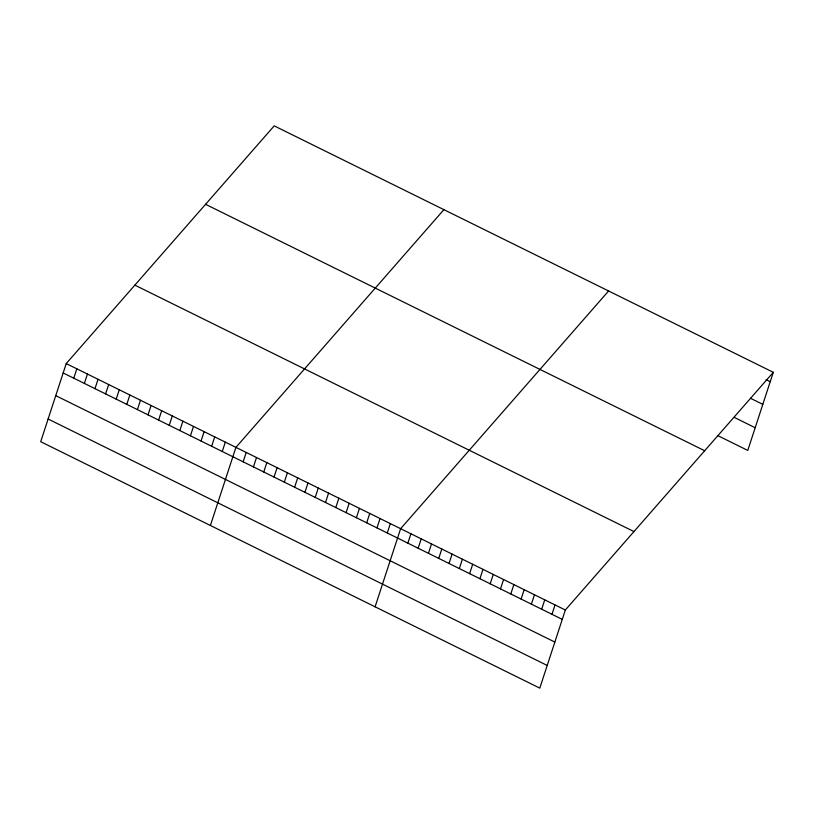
<?xml version="1.0" encoding="UTF-8"?>
<svg xmlns="http://www.w3.org/2000/svg" width="814" height="814" viewBox="0 0 814 814"><rect width="100%" height="100%" fill="white"/><g stroke="black" fill="none" stroke-linecap="round" stroke-linejoin="round"><path stroke-width="1.22" d="M66.229 363.583L40.7 441.697L539.794 688.135L565.333 610.012L773.3 372.303L274.206 125.865L66.229 363.583L565.333 610.012M73.779 378.195L76.842 368.823M84.381 383.425L87.444 374.053M94.984 388.665L98.046 379.293M105.596 393.905L108.659 384.534M116.199 399.135L119.261 389.764M126.801 404.375L129.864 395.004M137.413 409.615L140.476 400.244M148.016 414.845L151.078 405.474M158.618 420.085L161.681 410.714M169.231 425.325L172.293 415.954M179.833 430.555L182.896 421.184M190.435 435.795L193.498 426.424M201.048 441.035L204.111 431.654M211.65 446.265L214.713 436.894M222.253 451.505L225.315 442.134M210.388 525.488L235.928 447.364L443.895 209.656M243.152 461.823L246.215 452.452M253.449 466.91L256.512 457.539M263.746 471.988L266.809 462.617M274.033 477.075L277.106 467.704M284.33 482.153L287.393 472.781M294.627 487.24L297.69 477.869M304.914 492.317L307.987 482.946M315.211 497.405L318.274 488.034M325.508 502.482L328.571 493.111M335.806 507.57L338.868 498.199M346.092 512.647L349.155 503.276M356.39 517.735L359.452 508.363M366.687 522.812L369.749 513.441M376.974 527.899L380.036 518.528M387.271 532.987L390.333 523.606M375.091 606.806L400.63 528.693L608.597 290.974M407.855 543.152L410.917 533.77M418.152 548.229L421.214 538.858M428.449 553.317L431.512 543.935M438.736 558.394L441.799 549.023M449.033 563.481L452.096 554.1M459.33 568.559L462.393 559.187M469.617 573.646L472.69 564.265M479.914 578.723L482.977 569.352M490.211 583.811L493.274 574.44M500.498 588.888L503.571 579.517M510.795 593.976L513.858 584.605M521.092 599.053L524.155 589.682M531.389 604.141L534.452 594.769M541.676 609.218L544.739 599.847M551.973 614.305L555.036 604.934M773.3 372.303L747.771 450.417L717.917 435.673M766.116 379.639L770.237 381.674M750.467 398.26L762.82 404.355M734.594 417.562L755.178 427.737M205.576 204.314L704.67 450.742M134.859 285.134L633.964 531.573M63.166 372.954L562.271 619.383M55.759 395.645L554.853 642.073M48.118 419.017L547.212 665.445"/></g></svg>
